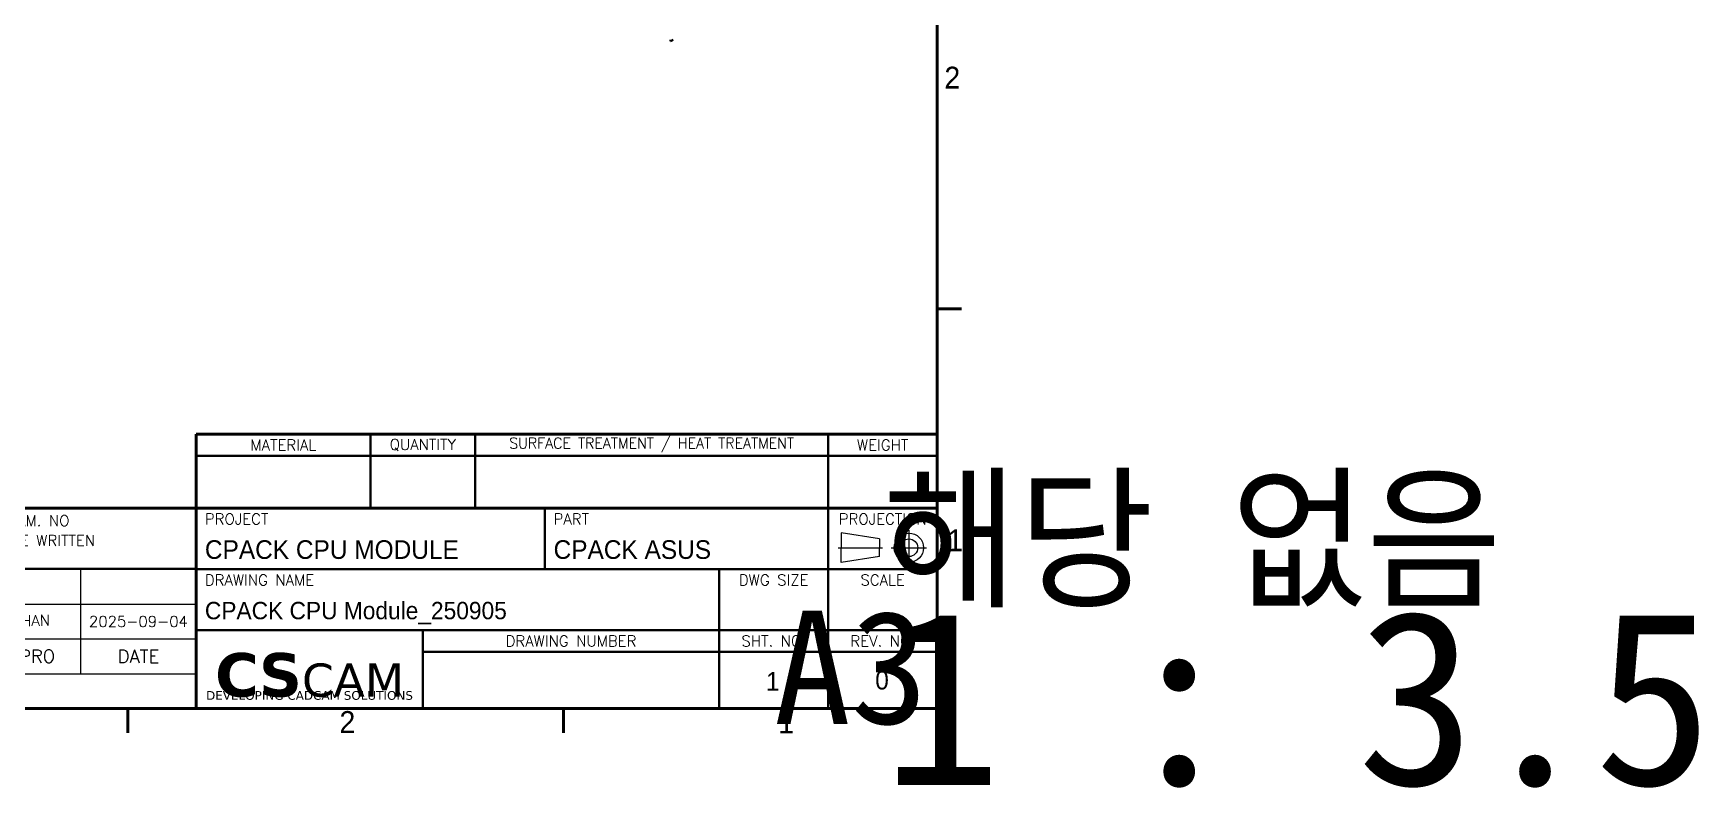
# Model space of a CAD drawing. Header units: millimetres. Extents: x 0 to 1863, y -9 to 1040.
# Drawn here: x 927 to 1863, y -9 to 415 of the extents above; entities that cross this region are included whole.
import ezdxf
from ezdxf.enums import TextEntityAlignment as Align

# ---------------------------------------------------------------- set-up
doc = ezdxf.new("R2018")
doc.units = ezdxf.units.MM
doc.header["$LTSCALE"] = 3.5
doc.layers.get('0').update_dxf_attribs({"lineweight": 25})
for name, color, linetype, lineweight in [('AM_BOR', 7, 'Continuous', 50), ('경계(ISO)', 7, 'Continuous', 70), ('외형선(ISO)', 7, 'Continuous', 50), ('제목(ISO)', 7, 'Continuous', 50)]:
    doc.layers.add(name, color=color, linetype=linetype, lineweight=lineweight)
doc.layers.add('DL', color=7, linetype='Continuous', lineweight=25, true_color=0xadadad)
doc.layers.add('기호(ISO)', color=1, linetype='Continuous', lineweight=25, true_color=0xff0000)
doc.styles.get("Standard").update_dxf_attribs({"font": ''})
doc.styles.add('주 텍스트 (ISO)', font='')
doc.styles.add('텍스트 스타일292', font='RomanS.shx')
doc.styles.add('텍스트 스타일324', font='')
doc.styles.add('텍스트 스타일97', font='')
doc.styles.get('Standard').set_extended_font_data('Gulim')
doc.styles.get('주 텍스트 (ISO)').set_extended_font_data('Gulim')
doc.styles.get('텍스트 스타일324').set_extended_font_data('Gulim')
doc.styles.get('텍스트 스타일97').set_extended_font_data('Gulim')

# ---------------------------------------------------------------- blocks, each defined once
blk = doc.blocks.new('경계 Default Border')
at = {"layer": '경계(ISO)'}
for p, q in [((410, 74.25), (413.9, 74.25)), ((280, 10), (280, 6.1)), ((350, 10), (350, 6.1))]:
    blk.add_line(p, q, dxfattribs=at)
at = {"layer": '경계(ISO)', "flags": 128}
blk.add_lwpolyline([(10, 10), (10, 287), (410, 287), (410, 10), (10, 10)], dxfattribs=at)
at = {"layer": '경계(ISO)', "char_height": 3.5, "attachment_point": 7}
for s, insert in [('2', (411.16, 109.62)), ('1', (411.62, 35.29)), ('2', (314.01, 6.1)), ('1', (384.47, 6.01))]:
    blk.add_mtext(s, dxfattribs=dict(at, insert=insert))
blk = doc.blocks.new('제목 블록 JIS')
at = {"color": 7, "linetype": 'Continuous', "lineweight": 25}
blk.add_line((436.99, 20.52), (436.99, -5.94), dxfattribs=at)
at = {"layer": 'DL', "color": 253, "linetype": 'Continuous', "lineweight": 25, "true_color": 0xadadad}
for p, q in [((421.59, 22.27), (421.59, 19.9)), ((427.73, 21.32), (421.59, 22.27)), ((432.45, 22.74), (432.45, 17.07)), ((421.11, 19.9), (428.2, 19.9)), ((421.59, 17.54), (421.59, 19.9)), ((427.73, 21.32), (427.73, 19.9)), ((427.73, 18.49), (427.73, 19.9)), ((429.62, 19.9), (435.29, 19.9)), ((427.73, 18.49), (421.59, 17.54))]:
    blk.add_line(p, q, dxfattribs=at)
for radius in [2.36, 1.42]:
    blk.add_circle((432.45, 19.9), radius, dxfattribs=at)
at = {"layer": '제목(ISO)', "color": 5, "lineweight": 100, "true_color": 0x0000ff}
for p, q in [((317.99, 38.16), (373.99, 38.16)), ((317.99, 38.16), (317.99, -5.94)), ((373.99, 38.16), (436.99, 38.16)), ((436.99, -5.94), (436.99, 38.16)), ((156.85, 26.26), (317.99, 26.26)), ((317.99, 26.26), (436.99, 26.26)), ((317.99, -5.94), (191.99, -5.94)), ((317.99, -5.94), (436.99, -5.94))]:
    blk.add_line(p, q, dxfattribs=at)
at = {"layer": '제목(ISO)', "color": 5, "true_color": 0x0000ff}
for p, q in [((345.99, 38.16), (345.99, 26.26)), ((362.79, 38.16), (362.79, 26.26)), ((419.49, 26.26), (419.49, 38.16)), ((317.99, 34.66), (436.99, 34.66)), ((373.99, 26.26), (373.99, 16.46)), ((419.49, 16.46), (419.49, 26.26)), ((317.99, 16.46), (436.99, 16.46)), ((401.99, 16.46), (401.99, 6.66)), ((419.49, 6.66), (419.49, 16.46)), ((317.99, 6.66), (436.99, 6.66))]:
    blk.add_line(p, q, dxfattribs=at)
at = {"layer": '제목(ISO)', "color": 4, "lineweight": 30, "true_color": 0x00ffff}
for p, q in [((156.99, 16.6), (317.99, 16.6)), ((191.99, 16.46), (317.99, 16.46)), ((299.44, 16.46), (299.44, -0.34)), ((191.99, 10.86), (317.99, 10.86)), ((191.99, 5.26), (317.99, 5.26)), ((191.99, -0.34), (317.99, -0.34))]:
    blk.add_line(p, q, dxfattribs=at)
at = {"layer": '제목(ISO)', "color": 5, "lineweight": 50, "true_color": 0x0000ff}
for p, q in [((354.39, 6.66), (354.39, -5.94)), ((401.99, 6.66), (401.99, -5.94)), ((419.49, 6.66), (419.49, -5.94)), ((354.39, 3.16), (436.99, 3.16))]:
    blk.add_line(p, q, dxfattribs=at)
at = {"color": 5, "true_color": 0x0000ff, "insert": (336.19, -0.58), "char_height": 3.5, "width": 32.9, "attachment_point": 5, "line_spacing_factor": 1.8}
blk.add_mtext('\\fVerdana|b1|i0;{\\H7.0000;CS}\\fVerdana|b0|i0;{\\H5.3200;CAM}', dxfattribs=at)
at = {"layer": 'AM_BOR', "color": 7}
for tag, height, style, p in [('프로젝트', 3, '텍스트 스타일97', (319.39, 19.61)), ('설명', 3, '텍스트 스타일97', (375.39, 19.61)), ('부품_번호', 2.79, '텍스트 스타일324', (319.39, 9.81))]:
    blk.add_attdef(tag, text='', height=height, dxfattribs=dict(at, style=style)).set_placement(p, align=Align.MIDDLE_LEFT)
at = {"layer": 'AM_BOR', "style": '텍스트 스타일97'}
blk.add_attdef('스톡_번호', text='', height=3, dxfattribs=at).set_placement((378.19, -1.39), align=Align.MIDDLE_CENTER)
at = {"layer": '제목(ISO)', "color": 5, "true_color": 0x0000ff, "style": '주 텍스트 (ISO)'}
for s, insert, char_height, width, attachment_point in [('\\FRomanS|b0|i0;\\W0.95;{\\H1.7500;SURFACE TREATMENT / HEAT TREATMENT}', (391.14, 36.41), 1.75, 56, 5), ('\\FRomanS|b0|i0;{\\H1.7500;MATERIAL}', (331.99, 36.41), 1.75, 13.3, 5), ('\\FRomanS|b0|i0;{\\H1.7500;QUANTITY}', (354.39, 36.41), 1.75, 13.3, 5), ('\\FRomanS|b0|i0;{\\H1.7500;WEIGHT}', (428.24, 36.41), 1.75, 13.3, 5), ('\\FRomanS|b0|i0;{\\H1.7500;PROJECT}', (319.39, 24.51), 1.75, 21.0746, 4), ('\\FRomanS|b0|i0;{\\H1.7500;PART}', (375.39, 24.51), 1.75, 28.938, 4), ('\\FRomanS|b0|i0;{\\H1.7500;PROJECTION}', (428.24, 24.51), 1.75, 17.5, 5), ('\\FRomanS|b0|i0;{\\H1.7500;DRAWING NAME}', (319.39, 14.71), 1.75, 58.3261, 4), ('\\FRomanS|b0|i0;{\\H1.7500;DWG SIZE}', (410.74, 14.71), 1.75, 17.5, 5), ('\\FRomanS|b0|i0;{\\H1.7500;SCALE}', (428.24, 14.71), 1.75, 17.5, 5), ('\\FRomanS|b0|i0;{\\H1.7500;DRAWING NUMBER}', (378.19, 4.91), 1.75, 42, 5), ('\\FRomanS|b0|i0;{\\H1.7500;SHT. NO.}', (410.74, 4.91), 1.75, 17.5, 5), ('\\FRomanS|b0|i0;{\\H1.7500;REV. NO.}', (428.24, 4.91), 1.75, 17.5, 5), ('\\fVerdana|b0|i0;{\\H1.4000;DEVELOPING CADCAM SOLUTIONS}', (336.19, -3.84), 1.4, 35, 5)]:
    blk.add_mtext(s, dxfattribs=dict(at, insert=insert, char_height=char_height, width=width, attachment_point=attachment_point))
at = {"layer": '제목(ISO)', "color": 5, "true_color": 0x0000ff, "insert": (180.79, 21.06), "char_height": 1.75, "width": 136.5, "attachment_point": 4, "line_spacing_factor": 1.093904, "style": '주 텍스트 (ISO)'}
blk.add_mtext('\\FRomanS|b0|i0;{\\H1.7500;THIS DRAWING AND THE INFORMATION CONTAINED HEREIN ARE THE SOLE PROPERTY OF CSCAM. NO REPRODUCTION IN FULL, OR IN PART, SHALL BE OBTAINED FROM THIS DRAWING WITHOUT THE WRITTEN CONSENT OF CSCAM.\\P}', dxfattribs=at)
at = {"layer": '제목(ISO)', "color": 7, "insert": (290.66, 8.18), "char_height": 1.75, "width": 9.8, "attachment_point": 5, "rotation": 1.4128, "style": '주 텍스트 (ISO)'}
blk.add_mtext('\\FRomanS|b0|i0;{\\H1.7500;SKHAN}', dxfattribs=at)
at = {"layer": '제목(ISO)', "color": 7, "char_height": 2.1, "width": 11.9, "attachment_point": 5, "style": '주 텍스트 (ISO)'}
for s, insert in [('\\FRomanS|b0|i0;{\\H2.1000;APPRO}', (290.69, 2.46)), ('\\FRomanS|b0|i0;{\\H2.1000;DATE}', (308.72, 2.46))]:
    blk.add_mtext(s, dxfattribs=dict(at, insert=insert))
at = {"layer": '제목(ISO)', "color": 1, "lineweight": 211, "true_color": 0xff0000, "flags": 64}
blk.add_attdef('재질', text='', height=3.5, dxfattribs=at).set_placement((331.99, 30.46), align=Align.MIDDLE_CENTER)
at = {"layer": '제목(ISO)', "color": 7, "lineweight": 30, "width": 0.98, "flags": 104}
blk.add_attdef('질량\\P1;', text='', height=3, dxfattribs=at).set_placement((428.24, 30.46), align=Align.MIDDLE_CENTER)
at = {"layer": '제목(ISO)', "style": '텍스트 스타일292'}
blk.add_attdef('작성자', text='', height=1.75, dxfattribs=at).set_placement((255.69, 8.06), align=Align.MIDDLE_CENTER)
at = {"layer": '제목(ISO)', "color": 7, "style": '텍스트 스타일292'}
blk.add_attdef('작성_날짜', text='', height=1.75, dxfattribs=at).set_placement((308.72, 8.06), align=Align.MIDDLE_CENTER)
at = {"layer": '제목(ISO)', "lineweight": 30, "flags": 104}
for tag, p in [('시트_크기', (410.74, 9.81)), ('초기_뷰_축척', (428.24, 9.81))]:
    blk.add_attdef(tag, text='', height=3, dxfattribs=at).set_placement(p, align=Align.MIDDLE_CENTER)

msp = doc.modelspace()

# ---------------------------------------------------------------- linework, layer by layer
at = {"layer": '외형선(ISO)'}
for p, q in [((1285.1096, 411.0941), (1285.1096, 410.2776)), ((1285.1096, 410.2776), (1286.5238, 411.0941))]:
    msp.add_line(p, q, dxfattribs=at)

# ---------------------------------------------------------------- block references
at = {"xscale": 3.5, "yscale": 3.5, "zscale": 3.5}
msp.add_blockref('경계 Default Border', (0, 0), dxfattribs=at)
ref = msp.add_blockref('제목 블록 JIS', (-94.4707, 55.7996), dxfattribs=dict(xscale=3.5, yscale=3.5, zscale=3.5))
ref.add_attrib('부품_번호', 'CPACK CPU Module_250905', dxfattribs={"layer": 'AM_BOR', "color": 7, "height": 9.765, "style": '텍스트 스타일324'}).set_placement((1023.4, 90.125), align=Align.MIDDLE_LEFT)
ref.add_attrib('프로젝트', 'CPACK CPU MODULE', dxfattribs={"layer": 'AM_BOR', "color": 7, "height": 10.5, "style": '텍스트 스타일97'}).set_placement((1023.4, 124.425), align=Align.MIDDLE_LEFT)
ref.add_attrib('작성_날짜', '2025-09-04', dxfattribs={"layer": '제목(ISO)', "color": 7, "height": 6.125, "style": '텍스트 스타일292'}).set_placement((986.0375, 84), align=Align.MIDDLE_CENTER)
ref.add_attrib('설명', 'CPACK ASUS', dxfattribs={"layer": 'AM_BOR', "color": 7, "height": 10.5, "style": '텍스트 스타일97'}).set_placement((1219.3886, 124.425), align=Align.MIDDLE_LEFT)
lines = msp.add_mtext('A3', dxfattribs={"layer": '제목(ISO)', "insert": (1343.125, 90.125), "char_height": 63.7, "attachment_point": 1})
ref.add_attrib('시트_크기', '', (1343.125, 90.125), dxfattribs={"flags": 104}).embed_mtext(lines)
lines = msp.add_mtext('1 : 3.5', dxfattribs={"layer": '제목(ISO)', "insert": (1404.375, 90.125), "char_height": 98, "attachment_point": 1})
ref.add_attrib('초기_뷰_축척', '', (1404.375, 90.125), dxfattribs={"flags": 104}).embed_mtext(lines)
lines = msp.add_mtext('해당 없음', dxfattribs={"layer": '제목(ISO)', "color": 7, "insert": (1404.375, 162.4), "char_height": 63.7, "attachment_point": 1})
ref.add_attrib('질량\\P1;', '', (1404.375, 162.4), dxfattribs={"flags": 104}).embed_mtext(lines)

# ---------------------------------------------------------------- texts
at = {"layer": '기호(ISO)', "char_height": 10.5, "attachment_point": 5, "style": '주 텍스트 (ISO)'}
for s, insert, width in [('\\fGulim|b0|i0;{\\H10.5000;0}', (1404.0024, 50.9286), 61.431316), ('\\fGulim|b0|i0;{\\H10.5000;1}', (1342.5749, 50.3541), 60.421639)]:
    msp.add_mtext(s, dxfattribs=dict(at, insert=insert, width=width))

doc.saveas('drawing.dxf')
